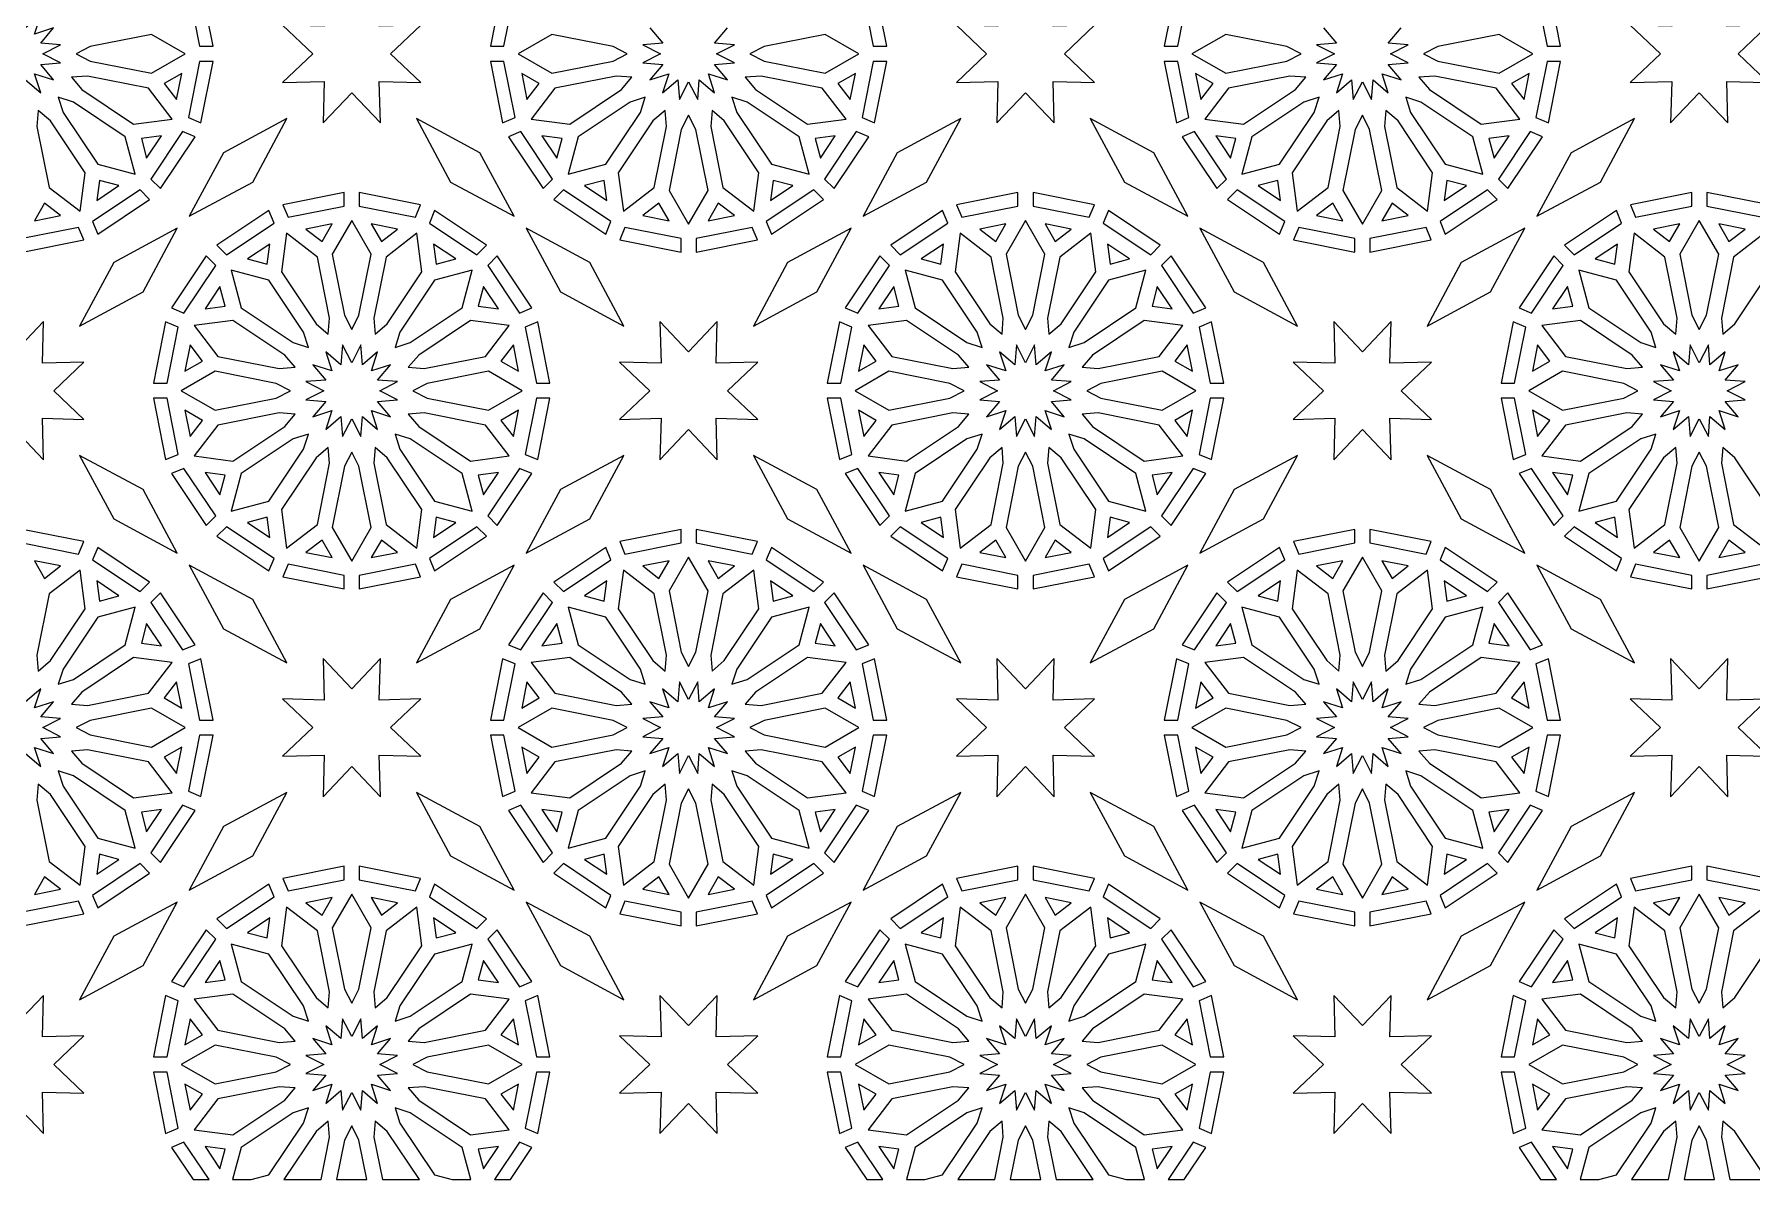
# Model space of a CAD drawing. Header units: millimetres. Extents: x 5 to 1085, y 1055 to 2435.
# Drawn here: x 549.1 to 906, y 1231 to 1469 of the extents above; entities that cross this region are included whole.
import ezdxf

# ---------------------------------------------------------------- set-up
doc = ezdxf.new("R2010")
doc.units = ezdxf.units.MM
doc.layers.add('CUT', color=1, linetype='CONTINUOUS')

msp = doc.modelspace()

# ---------------------------------------------------------------- linework, layer by layer
at = {"layer": 'CUT'}
for points in [[(586.266, 1466.5), (583.732, 1479.233), (581.133, 1478.155), (583.451, 1466.5)], [(621.026, 1450.558), (620.793, 1459.207), (629.442, 1458.974), (623.161, 1464.925), (629.442, 1470.876), (620.793, 1470.643), (621.026, 1479.292), (615.075, 1473.011), (609.124, 1479.292), (609.357, 1470.643), (600.708, 1470.876), (606.989, 1464.925), (600.708, 1458.974), (609.357, 1459.207), (609.124, 1450.558), (615.075, 1456.839)], [(646.699, 1466.5), (649.017, 1478.155), (646.418, 1479.233), (643.884, 1466.5)], [(726.266, 1466.5), (723.732, 1479.233), (721.133, 1478.155), (723.451, 1466.5)], [(761.026, 1450.558), (760.793, 1459.207), (769.442, 1458.974), (763.161, 1464.925), (769.442, 1470.876), (760.793, 1470.643), (761.026, 1479.292), (755.075, 1473.011), (749.124, 1479.292), (749.357, 1470.643), (740.708, 1470.876), (746.989, 1464.925), (740.708, 1458.974), (749.357, 1459.207), (749.124, 1450.558), (755.075, 1456.839)], [(786.699, 1466.5), (789.017, 1478.155), (786.418, 1479.233), (783.884, 1466.5)], [(866.266, 1466.5), (863.732, 1479.233), (861.133, 1478.155), (863.451, 1466.5)], [(909, 1459.393), (903.161, 1464.925), (909, 1470.457), (909, 1470.864), (900.793, 1470.643), (901.026, 1479.292), (895.075, 1473.011), (889.124, 1479.292), (889.357, 1470.643), (880.708, 1470.876), (886.989, 1464.925), (880.708, 1458.974), (889.357, 1459.207), (889.124, 1450.558), (895.075, 1456.839), (901.026, 1450.558), (900.793, 1459.207), (909, 1458.986)], [(557.806, 1464.925), (560.763, 1463.411), (573.475, 1460.882), (580.479, 1464.925), (573.475, 1468.968), (560.763, 1466.439)], [(672.344, 1464.925), (669.387, 1466.439), (656.675, 1468.968), (649.671, 1464.925), (656.675, 1460.882), (669.387, 1463.411)], [(697.806, 1464.925), (700.763, 1463.411), (713.475, 1460.882), (720.479, 1464.925), (713.475, 1468.968), (700.763, 1466.439)], [(812.344, 1464.925), (809.387, 1466.439), (796.675, 1468.968), (789.671, 1464.925), (796.675, 1460.882), (809.387, 1463.411)], [(837.806, 1464.925), (840.763, 1463.411), (853.475, 1460.882), (860.479, 1464.925), (853.475, 1468.968), (840.763, 1466.439)], [(583.732, 1450.617), (586.266, 1463.35), (583.451, 1463.35), (581.133, 1451.695)], [(649.017, 1451.695), (646.699, 1463.35), (643.884, 1463.35), (646.418, 1450.617)], [(723.732, 1450.617), (726.266, 1463.35), (723.451, 1463.35), (721.133, 1451.695)], [(789.017, 1451.695), (786.699, 1463.35), (783.884, 1463.35), (786.418, 1450.617)], [(863.732, 1450.617), (866.266, 1463.35), (863.451, 1463.35), (861.133, 1451.695)], [(558.988, 1457.523), (569.766, 1450.321), (577.783, 1451.376), (572.861, 1457.792), (560.148, 1460.321), (556.837, 1460.053)], [(579.744, 1460.863), (576.093, 1458.755), (578.66, 1455.41)], [(651.49, 1455.41), (654.057, 1458.755), (650.406, 1460.863)], [(673.313, 1460.053), (670.002, 1460.321), (657.289, 1457.792), (652.367, 1451.376), (660.384, 1450.321), (671.162, 1457.523)], [(698.988, 1457.523), (709.766, 1450.321), (717.783, 1451.376), (712.861, 1457.792), (700.148, 1460.321), (696.837, 1460.053)], [(719.744, 1460.863), (716.093, 1458.755), (718.66, 1455.41)], [(791.49, 1455.41), (794.057, 1458.755), (790.406, 1460.863)], [(813.313, 1460.053), (810.002, 1460.321), (797.289, 1457.792), (792.367, 1451.376), (800.384, 1450.321), (811.162, 1457.523)], [(838.988, 1457.523), (849.766, 1450.321), (857.783, 1451.376), (852.861, 1457.792), (840.148, 1460.321), (836.837, 1460.053)], [(859.744, 1460.863), (856.093, 1458.755), (858.66, 1455.41)], [(554.077, 1455.923), (555.097, 1452.761), (562.298, 1441.984), (570.109, 1439.891), (568.016, 1447.702), (557.239, 1454.903)], [(676.073, 1455.923), (672.911, 1454.903), (662.134, 1447.702), (660.041, 1439.891), (667.852, 1441.984), (675.053, 1452.761)], [(694.077, 1455.923), (695.097, 1452.761), (702.298, 1441.984), (710.109, 1439.891), (708.016, 1447.702), (697.239, 1454.903)], [(816.073, 1455.923), (812.911, 1454.903), (802.134, 1447.702), (800.041, 1439.891), (807.852, 1441.984), (815.053, 1452.761)], [(834.077, 1455.923), (835.097, 1452.761), (842.298, 1441.984), (850.109, 1439.891), (848.016, 1447.702), (837.239, 1454.903)], [(549.947, 1453.163), (549.679, 1449.852), (552.208, 1437.139), (558.624, 1432.217), (559.679, 1440.234), (552.477, 1451.012)], [(680.203, 1453.163), (677.673, 1451.012), (670.471, 1440.234), (671.526, 1432.217), (677.942, 1437.139), (680.471, 1449.852)], [(689.947, 1453.163), (689.679, 1449.852), (692.208, 1437.139), (698.624, 1432.217), (699.679, 1440.234), (692.477, 1451.012)], [(820.203, 1453.163), (817.673, 1451.012), (810.471, 1440.234), (811.526, 1432.217), (817.942, 1437.139), (820.471, 1449.852)], [(829.947, 1453.163), (829.679, 1449.852), (832.208, 1437.139), (838.624, 1432.217), (839.679, 1440.234), (832.477, 1451.012)], [(575.314, 1436.913), (582.527, 1447.707), (579.927, 1448.784), (573.325, 1438.903)], [(594.519, 1438.276), (601.624, 1451.474), (588.426, 1444.369), (581.321, 1431.171)], [(641.724, 1444.369), (628.526, 1451.474), (635.631, 1438.276), (648.829, 1431.171)], [(647.623, 1447.707), (654.836, 1436.913), (656.825, 1438.903), (650.223, 1448.784)], [(685.075, 1452.194), (683.561, 1449.237), (681.032, 1436.525), (685.075, 1429.521), (689.118, 1436.525), (686.589, 1449.237)], [(715.314, 1436.913), (722.527, 1447.707), (719.927, 1448.784), (713.325, 1438.903)], [(734.519, 1438.276), (741.624, 1451.474), (728.426, 1444.369), (721.321, 1431.171)], [(781.724, 1444.369), (768.526, 1451.474), (775.631, 1438.276), (788.829, 1431.171)], [(787.623, 1447.707), (794.836, 1436.913), (796.825, 1438.903), (790.223, 1448.784)], [(825.075, 1452.194), (823.561, 1449.237), (821.032, 1436.525), (825.075, 1429.521), (829.118, 1436.525), (826.589, 1449.237)], [(855.314, 1436.913), (862.527, 1447.707), (859.927, 1448.784), (853.325, 1438.903)], [(874.519, 1438.276), (881.624, 1451.474), (868.426, 1444.369), (861.321, 1431.171)], [(575.551, 1447.905), (571.371, 1447.355), (572.462, 1443.282)], [(657.688, 1443.282), (658.779, 1447.355), (654.599, 1447.905)], [(715.551, 1447.905), (711.371, 1447.355), (712.462, 1443.282)], [(797.688, 1443.282), (798.779, 1447.355), (794.599, 1447.905)], [(855.551, 1447.905), (851.371, 1447.355), (852.462, 1443.282)], [(566.718, 1437.538), (562.645, 1438.629), (562.095, 1434.449)], [(668.055, 1434.449), (667.505, 1438.629), (663.432, 1437.538)], [(706.718, 1437.538), (702.645, 1438.629), (702.095, 1434.449)], [(808.055, 1434.449), (807.505, 1438.629), (803.432, 1437.538)], [(846.718, 1437.538), (842.645, 1438.629), (842.095, 1434.449)], [(562.293, 1427.473), (573.087, 1434.686), (571.097, 1436.675), (561.216, 1430.073)], [(601.845, 1430.983), (613.5, 1433.301), (613.5, 1436.116), (600.767, 1433.582)], [(616.65, 1433.301), (628.305, 1430.983), (629.383, 1433.582), (616.65, 1436.116)], [(657.063, 1434.686), (667.857, 1427.473), (668.934, 1430.073), (659.053, 1436.675)], [(702.293, 1427.473), (713.087, 1434.686), (711.097, 1436.675), (701.216, 1430.073)], [(741.845, 1430.983), (753.5, 1433.301), (753.5, 1436.116), (740.767, 1433.582)], [(756.65, 1433.301), (768.305, 1430.983), (769.383, 1433.582), (756.65, 1436.116)], [(797.063, 1434.686), (807.857, 1427.473), (808.934, 1430.073), (799.053, 1436.675)], [(842.293, 1427.473), (853.087, 1434.686), (851.097, 1436.675), (841.216, 1430.073)], [(881.845, 1430.983), (893.5, 1433.301), (893.5, 1436.116), (880.767, 1433.582)], [(909, 1433.658), (896.65, 1436.116), (896.65, 1433.301), (908.305, 1430.983), (909, 1432.659)], [(554.59, 1431.34), (551.245, 1433.907), (549.137, 1430.256)], [(589.053, 1423.175), (598.934, 1429.777), (597.857, 1432.377), (587.063, 1425.164)], [(643.087, 1425.164), (632.293, 1432.377), (631.216, 1429.777), (641.097, 1423.175)], [(681.013, 1430.256), (678.905, 1433.907), (675.56, 1431.34)], [(694.59, 1431.34), (691.245, 1433.907), (689.137, 1430.256)], [(729.053, 1423.175), (738.934, 1429.777), (737.857, 1432.377), (727.063, 1425.164)], [(783.087, 1425.164), (772.293, 1432.377), (771.216, 1429.777), (781.097, 1423.175)], [(821.013, 1430.256), (818.905, 1433.907), (815.56, 1431.34)], [(834.59, 1431.34), (831.245, 1433.907), (829.137, 1430.256)], [(869.053, 1423.175), (878.934, 1429.777), (877.857, 1432.377), (867.063, 1425.164)], [(546.65, 1423.734), (559.383, 1426.268), (558.305, 1428.867), (546.65, 1426.549)], [(565.631, 1421.574), (558.526, 1408.376), (571.724, 1415.481), (578.829, 1428.679)], [(610.203, 1406.687), (610.471, 1409.998), (607.942, 1422.711), (601.526, 1427.633), (600.471, 1419.616), (607.673, 1408.838)], [(608.905, 1425.943), (611.013, 1429.594), (605.56, 1428.51)], [(615.075, 1407.656), (616.589, 1410.613), (619.118, 1423.325), (615.075, 1430.329), (611.032, 1423.325), (613.561, 1410.613)], [(621.245, 1425.943), (624.59, 1428.51), (619.137, 1429.594)], [(619.947, 1406.687), (622.477, 1408.838), (629.679, 1419.616), (628.624, 1427.633), (622.208, 1422.711), (619.679, 1409.998)], [(658.426, 1415.481), (671.624, 1408.376), (664.519, 1421.574), (651.321, 1428.679)], [(670.767, 1426.268), (683.5, 1423.734), (683.5, 1426.549), (671.845, 1428.867)], [(686.65, 1423.734), (699.383, 1426.268), (698.305, 1428.867), (686.65, 1426.549)], [(705.631, 1421.574), (698.526, 1408.376), (711.724, 1415.481), (718.829, 1428.679)], [(750.203, 1406.687), (750.471, 1409.998), (747.942, 1422.711), (741.526, 1427.633), (740.471, 1419.616), (747.673, 1408.838)], [(748.905, 1425.943), (751.013, 1429.594), (745.56, 1428.51)], [(755.075, 1407.656), (756.589, 1410.613), (759.118, 1423.325), (755.075, 1430.329), (751.032, 1423.325), (753.561, 1410.613)], [(761.245, 1425.943), (764.59, 1428.51), (759.137, 1429.594)], [(759.947, 1406.687), (762.477, 1408.838), (769.679, 1419.616), (768.624, 1427.633), (762.208, 1422.711), (759.679, 1409.998)], [(798.426, 1415.481), (811.624, 1408.376), (804.519, 1421.574), (791.321, 1428.679)], [(810.767, 1426.268), (823.5, 1423.734), (823.5, 1426.549), (811.845, 1428.867)], [(826.65, 1423.734), (839.383, 1426.268), (838.305, 1428.867), (826.65, 1426.549)], [(845.631, 1421.574), (838.526, 1408.376), (851.724, 1415.481), (858.829, 1428.679)], [(890.203, 1406.687), (890.471, 1409.998), (887.942, 1422.711), (881.526, 1427.633), (880.471, 1419.616), (887.673, 1408.838)], [(888.905, 1425.943), (891.013, 1429.594), (885.56, 1428.51)], [(895.075, 1407.656), (896.589, 1410.613), (899.118, 1423.325), (895.075, 1430.329), (891.032, 1423.325), (893.561, 1410.613)], [(901.245, 1425.943), (904.59, 1428.51), (899.137, 1429.594)], [(909, 1424.773), (908.624, 1427.633), (902.208, 1422.711), (899.679, 1409.998), (899.947, 1406.687), (902.477, 1408.838), (909, 1418.6)], [(593.432, 1422.312), (597.505, 1421.221), (598.055, 1425.401)], [(632.645, 1421.221), (636.718, 1422.312), (632.095, 1425.401)], [(733.432, 1422.312), (737.505, 1421.221), (738.055, 1425.401)], [(772.645, 1421.221), (776.718, 1422.312), (772.095, 1425.401)], [(873.432, 1422.312), (877.505, 1421.221), (878.055, 1425.401)], [(580.223, 1411.066), (586.825, 1420.947), (584.836, 1422.937), (577.623, 1412.143)], [(652.527, 1412.143), (645.314, 1422.937), (643.325, 1420.947), (649.927, 1411.066)], [(720.223, 1411.066), (726.825, 1420.947), (724.836, 1422.937), (717.623, 1412.143)], [(792.527, 1412.143), (785.314, 1422.937), (783.325, 1420.947), (789.927, 1411.066)], [(860.223, 1411.066), (866.825, 1420.947), (864.836, 1422.937), (857.623, 1412.143)], [(606.073, 1403.927), (605.053, 1407.089), (597.852, 1417.866), (590.041, 1419.959), (592.134, 1412.148), (602.911, 1404.947)], [(624.077, 1403.927), (627.239, 1404.947), (638.016, 1412.148), (640.109, 1419.959), (632.298, 1417.866), (625.097, 1407.089)], [(746.073, 1403.927), (745.053, 1407.089), (737.852, 1417.866), (730.041, 1419.959), (732.134, 1412.148), (742.911, 1404.947)], [(764.077, 1403.927), (767.239, 1404.947), (778.016, 1412.148), (780.109, 1419.959), (772.298, 1417.866), (765.097, 1407.089)], [(886.073, 1403.927), (885.053, 1407.089), (877.852, 1417.866), (870.041, 1419.959), (872.134, 1412.148), (882.911, 1404.947)], [(584.599, 1411.945), (588.779, 1412.495), (587.688, 1416.568)], [(641.371, 1412.495), (645.551, 1411.945), (642.462, 1416.568)], [(724.599, 1411.945), (728.779, 1412.495), (727.688, 1416.568)], [(781.371, 1412.495), (785.551, 1411.945), (782.462, 1416.568)], [(864.599, 1411.945), (868.779, 1412.495), (867.688, 1416.568)], [(603.313, 1399.797), (601.162, 1402.327), (590.384, 1409.529), (582.367, 1408.474), (587.289, 1402.058), (600.002, 1399.529)], [(626.837, 1399.797), (630.148, 1399.529), (642.861, 1402.058), (647.783, 1408.474), (639.766, 1409.529), (628.988, 1402.327)], [(743.313, 1399.797), (741.162, 1402.327), (730.384, 1409.529), (722.367, 1408.474), (727.289, 1402.058), (740.002, 1399.529)], [(766.837, 1399.797), (770.148, 1399.529), (782.861, 1402.058), (787.783, 1408.474), (779.766, 1409.529), (768.988, 1402.327)], [(883.313, 1399.797), (881.162, 1402.327), (870.384, 1409.529), (862.367, 1408.474), (867.289, 1402.058), (880.002, 1399.529)], [(545.075, 1386.839), (551.026, 1380.558), (550.793, 1389.207), (559.442, 1388.974), (553.161, 1394.925), (559.442, 1400.876), (550.793, 1400.643), (551.026, 1409.292), (545.075, 1403.011), (539.124, 1409.292), (539.357, 1400.643), (530.708, 1400.876), (536.989, 1394.925), (530.708, 1388.974), (539.357, 1389.207), (539.124, 1380.558)], [(576.699, 1396.5), (579.017, 1408.155), (576.418, 1409.233), (573.884, 1396.5)], [(656.266, 1396.5), (653.732, 1409.233), (651.133, 1408.155), (653.451, 1396.5)], [(691.026, 1380.558), (690.793, 1389.207), (699.442, 1388.974), (693.161, 1394.925), (699.442, 1400.876), (690.793, 1400.643), (691.026, 1409.292), (685.075, 1403.011), (679.124, 1409.292), (679.357, 1400.643), (670.708, 1400.876), (676.989, 1394.925), (670.708, 1388.974), (679.357, 1389.207), (679.124, 1380.558), (685.075, 1386.839)], [(716.699, 1396.5), (719.017, 1408.155), (716.418, 1409.233), (713.884, 1396.5)], [(796.266, 1396.5), (793.732, 1409.233), (791.133, 1408.155), (793.451, 1396.5)], [(831.026, 1380.558), (830.793, 1389.207), (839.442, 1388.974), (833.161, 1394.925), (839.442, 1400.876), (830.793, 1400.643), (831.026, 1409.292), (825.075, 1403.011), (819.124, 1409.292), (819.357, 1400.643), (810.708, 1400.876), (816.989, 1394.925), (810.708, 1388.974), (819.357, 1389.207), (819.124, 1380.558), (825.075, 1386.839)], [(856.699, 1396.5), (859.017, 1408.155), (856.418, 1409.233), (853.884, 1396.5)], [(580.406, 1398.987), (584.057, 1401.095), (581.49, 1404.44)], [(616.968, 1385.407), (617.303, 1389.545), (620.467, 1386.856), (619.193, 1390.807), (623.144, 1389.533), (620.455, 1392.697), (624.593, 1393.032), (620.899, 1394.925), (624.593, 1396.818), (620.455, 1397.153), (623.144, 1400.317), (619.193, 1399.043), (620.467, 1402.994), (617.303, 1400.305), (616.968, 1404.443), (615.075, 1400.749), (613.182, 1404.443), (612.847, 1400.305), (609.683, 1402.994), (610.957, 1399.043), (607.006, 1400.317), (609.695, 1397.153), (605.557, 1396.818), (609.251, 1394.925), (605.557, 1393.032), (609.695, 1392.697), (607.006, 1389.533), (610.957, 1390.807), (609.683, 1386.856), (612.847, 1389.545), (613.182, 1385.407), (615.075, 1389.101)], [(646.093, 1401.095), (649.744, 1398.987), (648.66, 1404.44)], [(720.406, 1398.987), (724.057, 1401.095), (721.49, 1404.44)], [(756.968, 1385.407), (757.303, 1389.545), (760.467, 1386.856), (759.193, 1390.807), (763.144, 1389.533), (760.455, 1392.697), (764.593, 1393.032), (760.899, 1394.925), (764.593, 1396.818), (760.455, 1397.153), (763.144, 1400.317), (759.193, 1399.043), (760.467, 1402.994), (757.303, 1400.305), (756.968, 1404.443), (755.075, 1400.749), (753.182, 1404.443), (752.847, 1400.305), (749.683, 1402.994), (750.957, 1399.043), (747.006, 1400.317), (749.695, 1397.153), (745.557, 1396.818), (749.251, 1394.925), (745.557, 1393.032), (749.695, 1392.697), (747.006, 1389.533), (750.957, 1390.807), (749.683, 1386.856), (752.847, 1389.545), (753.182, 1385.407), (755.075, 1389.101)], [(786.093, 1401.095), (789.744, 1398.987), (788.66, 1404.44)], [(860.406, 1398.987), (864.057, 1401.095), (861.49, 1404.44)], [(896.968, 1385.407), (897.303, 1389.545), (900.467, 1386.856), (899.193, 1390.807), (903.144, 1389.533), (900.455, 1392.697), (904.593, 1393.032), (900.899, 1394.925), (904.593, 1396.818), (900.455, 1397.153), (903.144, 1400.317), (899.193, 1399.043), (900.467, 1402.994), (897.303, 1400.305), (896.968, 1404.443), (895.075, 1400.749), (893.182, 1404.443), (892.847, 1400.305), (889.683, 1402.994), (890.957, 1399.043), (887.006, 1400.317), (889.695, 1397.153), (885.557, 1396.818), (889.251, 1394.925), (885.557, 1393.032), (889.695, 1392.697), (887.006, 1389.533), (890.957, 1390.807), (889.683, 1386.856), (892.847, 1389.545), (893.182, 1385.407), (895.075, 1389.101)], [(602.344, 1394.925), (599.387, 1396.439), (586.675, 1398.968), (579.671, 1394.925), (586.675, 1390.882), (599.387, 1393.411)], [(627.806, 1394.925), (630.763, 1393.411), (643.475, 1390.882), (650.479, 1394.925), (643.475, 1398.968), (630.763, 1396.439)], [(742.344, 1394.925), (739.387, 1396.439), (726.675, 1398.968), (719.671, 1394.925), (726.675, 1390.882), (739.387, 1393.411)], [(767.806, 1394.925), (770.763, 1393.411), (783.475, 1390.882), (790.479, 1394.925), (783.475, 1398.968), (770.763, 1396.439)], [(882.344, 1394.925), (879.387, 1396.439), (866.675, 1398.968), (859.671, 1394.925), (866.675, 1390.882), (879.387, 1393.411)], [(579.017, 1381.695), (576.699, 1393.35), (573.884, 1393.35), (576.418, 1380.617)], [(653.732, 1380.617), (656.266, 1393.35), (653.451, 1393.35), (651.133, 1381.695)], [(719.017, 1381.695), (716.699, 1393.35), (713.884, 1393.35), (716.418, 1380.617)], [(793.732, 1380.617), (796.266, 1393.35), (793.451, 1393.35), (791.133, 1381.695)], [(859.017, 1381.695), (856.699, 1393.35), (853.884, 1393.35), (856.418, 1380.617)], [(581.49, 1385.41), (584.057, 1388.755), (580.406, 1390.863)], [(603.313, 1390.053), (600.002, 1390.321), (587.289, 1387.792), (582.367, 1381.376), (590.384, 1380.321), (601.162, 1387.523)], [(628.988, 1387.523), (639.766, 1380.321), (647.783, 1381.376), (642.861, 1387.792), (630.148, 1390.321), (626.837, 1390.053)], [(649.744, 1390.863), (646.093, 1388.755), (648.66, 1385.41)], [(721.49, 1385.41), (724.057, 1388.755), (720.406, 1390.863)], [(743.313, 1390.053), (740.002, 1390.321), (727.289, 1387.792), (722.367, 1381.376), (730.384, 1380.321), (741.162, 1387.523)], [(768.988, 1387.523), (779.766, 1380.321), (787.783, 1381.376), (782.861, 1387.792), (770.148, 1390.321), (766.837, 1390.053)], [(789.744, 1390.863), (786.093, 1388.755), (788.66, 1385.41)], [(861.49, 1385.41), (864.057, 1388.755), (860.406, 1390.863)], [(883.313, 1390.053), (880.002, 1390.321), (867.289, 1387.792), (862.367, 1381.376), (870.384, 1380.321), (881.162, 1387.523)], [(606.073, 1385.923), (602.911, 1384.903), (592.134, 1377.702), (590.041, 1369.891), (597.852, 1371.984), (605.053, 1382.761)], [(624.077, 1385.923), (625.097, 1382.761), (632.298, 1371.984), (640.109, 1369.891), (638.016, 1377.702), (627.239, 1384.903)], [(746.073, 1385.923), (742.911, 1384.903), (732.134, 1377.702), (730.041, 1369.891), (737.852, 1371.984), (745.053, 1382.761)], [(764.077, 1385.923), (765.097, 1382.761), (772.298, 1371.984), (780.109, 1369.891), (778.016, 1377.702), (767.239, 1384.903)], [(886.073, 1385.923), (882.911, 1384.903), (872.134, 1377.702), (870.041, 1369.891), (877.852, 1371.984), (885.053, 1382.761)], [(571.724, 1374.369), (558.526, 1381.474), (565.631, 1368.276), (578.829, 1361.171)], [(610.203, 1383.163), (607.673, 1381.012), (600.471, 1370.234), (601.526, 1362.217), (607.942, 1367.139), (610.471, 1379.852)], [(615.075, 1382.194), (613.561, 1379.237), (611.032, 1366.525), (615.075, 1359.521), (619.118, 1366.525), (616.589, 1379.237)], [(619.947, 1383.163), (619.679, 1379.852), (622.208, 1367.139), (628.624, 1362.217), (629.679, 1370.234), (622.477, 1381.012)], [(664.519, 1368.276), (671.624, 1381.474), (658.426, 1374.369), (651.321, 1361.171)], [(711.724, 1374.369), (698.526, 1381.474), (705.631, 1368.276), (718.829, 1361.171)], [(750.203, 1383.163), (747.673, 1381.012), (740.471, 1370.234), (741.526, 1362.217), (747.942, 1367.139), (750.471, 1379.852)], [(755.075, 1382.194), (753.561, 1379.237), (751.032, 1366.525), (755.075, 1359.521), (759.118, 1366.525), (756.589, 1379.237)], [(759.947, 1383.163), (759.679, 1379.852), (762.208, 1367.139), (768.624, 1362.217), (769.679, 1370.234), (762.477, 1381.012)], [(804.519, 1368.276), (811.624, 1381.474), (798.426, 1374.369), (791.321, 1361.171)], [(851.724, 1374.369), (838.526, 1381.474), (845.631, 1368.276), (858.829, 1361.171)], [(890.203, 1383.163), (887.673, 1381.012), (880.471, 1370.234), (881.526, 1362.217), (887.942, 1367.139), (890.471, 1379.852)], [(895.075, 1382.194), (893.561, 1379.237), (891.032, 1366.525), (895.075, 1359.521), (899.118, 1366.525), (896.589, 1379.237)], [(909, 1371.25), (902.477, 1381.012), (899.947, 1383.163), (899.679, 1379.852), (902.208, 1367.139), (908.624, 1362.217), (909, 1365.077)], [(577.623, 1377.707), (584.836, 1366.913), (586.825, 1368.903), (580.223, 1378.784)], [(587.688, 1373.282), (588.779, 1377.355), (584.599, 1377.905)], [(645.551, 1377.905), (641.371, 1377.355), (642.462, 1373.282)], [(645.314, 1366.913), (652.527, 1377.707), (649.927, 1378.784), (643.325, 1368.903)], [(717.623, 1377.707), (724.836, 1366.913), (726.825, 1368.903), (720.223, 1378.784)], [(727.688, 1373.282), (728.779, 1377.355), (724.599, 1377.905)], [(785.551, 1377.905), (781.371, 1377.355), (782.462, 1373.282)], [(785.314, 1366.913), (792.527, 1377.707), (789.927, 1378.784), (783.325, 1368.903)], [(857.623, 1377.707), (864.836, 1366.913), (866.825, 1368.903), (860.223, 1378.784)], [(867.688, 1373.282), (868.779, 1377.355), (864.599, 1377.905)], [(587.063, 1364.686), (597.857, 1357.473), (598.934, 1360.073), (589.053, 1366.675)], [(598.055, 1364.449), (597.505, 1368.629), (593.432, 1367.538)], [(632.293, 1357.473), (643.087, 1364.686), (641.097, 1366.675), (631.216, 1360.073)], [(636.718, 1367.538), (632.645, 1368.629), (632.095, 1364.449)], [(727.063, 1364.686), (737.857, 1357.473), (738.934, 1360.073), (729.053, 1366.675)], [(738.055, 1364.449), (737.505, 1368.629), (733.432, 1367.538)], [(772.293, 1357.473), (783.087, 1364.686), (781.097, 1366.675), (771.216, 1360.073)], [(776.718, 1367.538), (772.645, 1368.629), (772.095, 1364.449)], [(867.063, 1364.686), (877.857, 1357.473), (878.934, 1360.073), (869.053, 1366.675)], [(878.055, 1364.449), (877.505, 1368.629), (873.432, 1367.538)], [(546.65, 1363.301), (558.305, 1360.983), (559.383, 1363.582), (546.65, 1366.116)], [(611.013, 1360.256), (608.905, 1363.907), (605.56, 1361.34)], [(624.59, 1361.34), (621.245, 1363.907), (619.137, 1360.256)], [(671.845, 1360.983), (683.5, 1363.301), (683.5, 1366.116), (670.767, 1363.582)], [(686.65, 1363.301), (698.305, 1360.983), (699.383, 1363.582), (686.65, 1366.116)], [(751.013, 1360.256), (748.905, 1363.907), (745.56, 1361.34)], [(764.59, 1361.34), (761.245, 1363.907), (759.137, 1360.256)], [(811.845, 1360.983), (823.5, 1363.301), (823.5, 1366.116), (810.767, 1363.582)], [(826.65, 1363.301), (838.305, 1360.983), (839.383, 1363.582), (826.65, 1366.116)], [(891.013, 1360.256), (888.905, 1363.907), (885.56, 1361.34)], [(904.59, 1361.34), (901.245, 1363.907), (899.137, 1360.256)], [(551.245, 1355.943), (554.59, 1358.51), (549.137, 1359.594)], [(573.087, 1355.164), (562.293, 1362.377), (561.216, 1359.777), (571.097, 1353.175)], [(659.053, 1353.175), (668.934, 1359.777), (667.857, 1362.377), (657.063, 1355.164)], [(678.905, 1355.943), (681.013, 1359.594), (675.56, 1358.51)], [(685.075, 1337.656), (686.589, 1340.613), (689.118, 1353.325), (685.075, 1360.329), (681.032, 1353.325), (683.561, 1340.613)], [(691.245, 1355.943), (694.59, 1358.51), (689.137, 1359.594)], [(713.087, 1355.164), (702.293, 1362.377), (701.216, 1359.777), (711.097, 1353.175)], [(799.053, 1353.175), (808.934, 1359.777), (807.857, 1362.377), (797.063, 1355.164)], [(818.905, 1355.943), (821.013, 1359.594), (815.56, 1358.51)], [(825.075, 1337.656), (826.589, 1340.613), (829.118, 1353.325), (825.075, 1360.329), (821.032, 1353.325), (823.561, 1340.613)], [(831.245, 1355.943), (834.59, 1358.51), (829.137, 1359.594)], [(853.087, 1355.164), (842.293, 1362.377), (841.216, 1359.777), (851.097, 1353.175)], [(549.947, 1336.687), (552.477, 1338.838), (559.679, 1349.616), (558.624, 1357.633), (552.208, 1352.711), (549.679, 1339.998)], [(588.426, 1345.481), (601.624, 1338.376), (594.519, 1351.574), (581.321, 1358.679)], [(600.767, 1356.268), (613.5, 1353.734), (613.5, 1356.549), (601.845, 1358.867)], [(616.65, 1353.734), (629.383, 1356.268), (628.305, 1358.867), (616.65, 1356.549)], [(635.631, 1351.574), (628.526, 1338.376), (641.724, 1345.481), (648.829, 1358.679)], [(680.203, 1336.687), (680.471, 1339.998), (677.942, 1352.711), (671.526, 1357.633), (670.471, 1349.616), (677.673, 1338.838)], [(689.947, 1336.687), (692.477, 1338.838), (699.679, 1349.616), (698.624, 1357.633), (692.208, 1352.711), (689.679, 1339.998)], [(728.426, 1345.481), (741.624, 1338.376), (734.519, 1351.574), (721.321, 1358.679)], [(740.767, 1356.268), (753.5, 1353.734), (753.5, 1356.549), (741.845, 1358.867)], [(756.65, 1353.734), (769.383, 1356.268), (768.305, 1358.867), (756.65, 1356.549)], [(775.631, 1351.574), (768.526, 1338.376), (781.724, 1345.481), (788.829, 1358.679)], [(820.203, 1336.687), (820.471, 1339.998), (817.942, 1352.711), (811.526, 1357.633), (810.471, 1349.616), (817.673, 1338.838)], [(829.947, 1336.687), (832.477, 1338.838), (839.679, 1349.616), (838.624, 1357.633), (832.208, 1352.711), (829.679, 1339.998)], [(868.426, 1345.481), (881.624, 1338.376), (874.519, 1351.574), (861.321, 1358.679)], [(880.767, 1356.268), (893.5, 1353.734), (893.5, 1356.549), (881.845, 1358.867)], [(909, 1357.191), (908.305, 1358.867), (896.65, 1356.549), (896.65, 1353.734), (909, 1356.192)], [(562.645, 1351.221), (566.718, 1352.312), (562.095, 1355.401)], [(582.527, 1342.143), (575.314, 1352.937), (573.325, 1350.947), (579.927, 1341.066)], [(650.223, 1341.066), (656.825, 1350.947), (654.836, 1352.937), (647.623, 1342.143)], [(663.432, 1352.312), (667.505, 1351.221), (668.055, 1355.401)], [(702.645, 1351.221), (706.718, 1352.312), (702.095, 1355.401)], [(722.527, 1342.143), (715.314, 1352.937), (713.325, 1350.947), (719.927, 1341.066)], [(790.223, 1341.066), (796.825, 1350.947), (794.836, 1352.937), (787.623, 1342.143)], [(803.432, 1352.312), (807.505, 1351.221), (808.055, 1355.401)], [(842.645, 1351.221), (846.718, 1352.312), (842.095, 1355.401)], [(862.527, 1342.143), (855.314, 1352.937), (853.325, 1350.947), (859.927, 1341.066)], [(554.077, 1333.927), (557.239, 1334.947), (568.016, 1342.148), (570.109, 1349.959), (562.298, 1347.866), (555.097, 1337.089)], [(676.073, 1333.927), (675.053, 1337.089), (667.852, 1347.866), (660.041, 1349.959), (662.134, 1342.148), (672.911, 1334.947)], [(694.077, 1333.927), (697.239, 1334.947), (708.016, 1342.148), (710.109, 1349.959), (702.298, 1347.866), (695.097, 1337.089)], [(816.073, 1333.927), (815.053, 1337.089), (807.852, 1347.866), (800.041, 1349.959), (802.134, 1342.148), (812.911, 1334.947)], [(834.077, 1333.927), (837.239, 1334.947), (848.016, 1342.148), (850.109, 1349.959), (842.298, 1347.866), (835.097, 1337.089)], [(571.371, 1342.495), (575.551, 1341.945), (572.462, 1346.568)], [(654.599, 1341.945), (658.779, 1342.495), (657.688, 1346.568)], [(711.371, 1342.495), (715.551, 1341.945), (712.462, 1346.568)], [(794.599, 1341.945), (798.779, 1342.495), (797.688, 1346.568)], [(851.371, 1342.495), (855.551, 1341.945), (852.462, 1346.568)], [(556.837, 1329.797), (560.148, 1329.529), (572.861, 1332.058), (577.783, 1338.474), (569.766, 1339.529), (558.988, 1332.327)], [(586.266, 1326.5), (583.732, 1339.233), (581.133, 1338.155), (583.451, 1326.5)], [(621.026, 1310.558), (620.793, 1319.207), (629.442, 1318.974), (623.161, 1324.925), (629.442, 1330.876), (620.793, 1330.643), (621.026, 1339.292), (615.075, 1333.011), (609.124, 1339.292), (609.357, 1330.643), (600.708, 1330.876), (606.989, 1324.925), (600.708, 1318.974), (609.357, 1319.207), (609.124, 1310.558), (615.075, 1316.839)], [(646.699, 1326.5), (649.017, 1338.155), (646.418, 1339.233), (643.884, 1326.5)], [(673.313, 1329.797), (671.162, 1332.327), (660.384, 1339.529), (652.367, 1338.474), (657.289, 1332.058), (670.002, 1329.529)], [(696.837, 1329.797), (700.148, 1329.529), (712.861, 1332.058), (717.783, 1338.474), (709.766, 1339.529), (698.988, 1332.327)], [(726.266, 1326.5), (723.732, 1339.233), (721.133, 1338.155), (723.451, 1326.5)], [(761.026, 1310.558), (760.793, 1319.207), (769.442, 1318.974), (763.161, 1324.925), (769.442, 1330.876), (760.793, 1330.643), (761.026, 1339.292), (755.075, 1333.011), (749.124, 1339.292), (749.357, 1330.643), (740.708, 1330.876), (746.989, 1324.925), (740.708, 1318.974), (749.357, 1319.207), (749.124, 1310.558), (755.075, 1316.839)], [(786.699, 1326.5), (789.017, 1338.155), (786.418, 1339.233), (783.884, 1326.5)], [(813.313, 1329.797), (811.162, 1332.327), (800.384, 1339.529), (792.367, 1338.474), (797.289, 1332.058), (810.002, 1329.529)], [(836.837, 1329.797), (840.148, 1329.529), (852.861, 1332.058), (857.783, 1338.474), (849.766, 1339.529), (838.988, 1332.327)], [(866.266, 1326.5), (863.732, 1339.233), (861.133, 1338.155), (863.451, 1326.5)], [(909, 1319.393), (903.161, 1324.925), (909, 1330.457), (909, 1330.864), (900.793, 1330.643), (901.026, 1339.292), (895.075, 1333.011), (889.124, 1339.292), (889.357, 1330.643), (880.708, 1330.876), (886.989, 1324.925), (880.708, 1318.974), (889.357, 1319.207), (889.124, 1310.558), (895.075, 1316.839), (901.026, 1310.558), (900.793, 1319.207), (909, 1318.986)], [(576.093, 1331.095), (579.744, 1328.987), (578.66, 1334.44)], [(650.406, 1328.987), (654.057, 1331.095), (651.49, 1334.44)], [(686.968, 1315.407), (687.303, 1319.545), (690.467, 1316.856), (689.193, 1320.807), (693.144, 1319.533), (690.455, 1322.697), (694.593, 1323.032), (690.899, 1324.925), (694.593, 1326.818), (690.455, 1327.153), (693.144, 1330.317), (689.193, 1329.043), (690.467, 1332.994), (687.303, 1330.305), (686.968, 1334.443), (685.075, 1330.749), (683.182, 1334.443), (682.847, 1330.305), (679.683, 1332.994), (680.957, 1329.043), (677.006, 1330.317), (679.695, 1327.153), (675.557, 1326.818), (679.251, 1324.925), (675.557, 1323.032), (679.695, 1322.697), (677.006, 1319.533), (680.957, 1320.807), (679.683, 1316.856), (682.847, 1319.545), (683.182, 1315.407), (685.075, 1319.101)], [(716.093, 1331.095), (719.744, 1328.987), (718.66, 1334.44)], [(790.406, 1328.987), (794.057, 1331.095), (791.49, 1334.44)], [(826.968, 1315.407), (827.303, 1319.545), (830.467, 1316.856), (829.193, 1320.807), (833.144, 1319.533), (830.455, 1322.697), (834.593, 1323.032), (830.899, 1324.925), (834.593, 1326.818), (830.455, 1327.153), (833.144, 1330.317), (829.193, 1329.043), (830.467, 1332.994), (827.303, 1330.305), (826.968, 1334.443), (825.075, 1330.749), (823.182, 1334.443), (822.847, 1330.305), (819.683, 1332.994), (820.957, 1329.043), (817.006, 1330.317), (819.695, 1327.153), (815.557, 1326.818), (819.251, 1324.925), (815.557, 1323.032), (819.695, 1322.697), (817.006, 1319.533), (820.957, 1320.807), (819.683, 1316.856), (822.847, 1319.545), (823.182, 1315.407), (825.075, 1319.101)], [(856.093, 1331.095), (859.744, 1328.987), (858.66, 1334.44)], [(557.806, 1324.925), (560.763, 1323.411), (573.475, 1320.882), (580.479, 1324.925), (573.475, 1328.968), (560.763, 1326.439)], [(672.344, 1324.925), (669.387, 1326.439), (656.675, 1328.968), (649.671, 1324.925), (656.675, 1320.882), (669.387, 1323.411)], [(697.806, 1324.925), (700.763, 1323.411), (713.475, 1320.882), (720.479, 1324.925), (713.475, 1328.968), (700.763, 1326.439)], [(812.344, 1324.925), (809.387, 1326.439), (796.675, 1328.968), (789.671, 1324.925), (796.675, 1320.882), (809.387, 1323.411)], [(837.806, 1324.925), (840.763, 1323.411), (853.475, 1320.882), (860.479, 1324.925), (853.475, 1328.968), (840.763, 1326.439)], [(558.988, 1317.523), (569.766, 1310.321), (577.783, 1311.376), (572.861, 1317.792), (560.148, 1320.321), (556.837, 1320.053)], [(579.744, 1320.863), (576.093, 1318.755), (578.66, 1315.41)], [(583.732, 1310.617), (586.266, 1323.35), (583.451, 1323.35), (581.133, 1311.695)], [(649.017, 1311.695), (646.699, 1323.35), (643.884, 1323.35), (646.418, 1310.617)], [(651.49, 1315.41), (654.057, 1318.755), (650.406, 1320.863)], [(673.313, 1320.053), (670.002, 1320.321), (657.289, 1317.792), (652.367, 1311.376), (660.384, 1310.321), (671.162, 1317.523)], [(698.988, 1317.523), (709.766, 1310.321), (717.783, 1311.376), (712.861, 1317.792), (700.148, 1320.321), (696.837, 1320.053)], [(719.744, 1320.863), (716.093, 1318.755), (718.66, 1315.41)], [(723.732, 1310.617), (726.266, 1323.35), (723.451, 1323.35), (721.133, 1311.695)], [(789.017, 1311.695), (786.699, 1323.35), (783.884, 1323.35), (786.418, 1310.617)], [(791.49, 1315.41), (794.057, 1318.755), (790.406, 1320.863)], [(813.313, 1320.053), (810.002, 1320.321), (797.289, 1317.792), (792.367, 1311.376), (800.384, 1310.321), (811.162, 1317.523)], [(838.988, 1317.523), (849.766, 1310.321), (857.783, 1311.376), (852.861, 1317.792), (840.148, 1320.321), (836.837, 1320.053)], [(859.744, 1320.863), (856.093, 1318.755), (858.66, 1315.41)], [(863.732, 1310.617), (866.266, 1323.35), (863.451, 1323.35), (861.133, 1311.695)], [(549.947, 1313.163), (549.679, 1309.852), (552.208, 1297.139), (558.624, 1292.217), (559.679, 1300.234), (552.477, 1311.012)], [(554.077, 1315.923), (555.097, 1312.761), (562.298, 1301.984), (570.109, 1299.891), (568.016, 1307.702), (557.239, 1314.903)], [(676.073, 1315.923), (672.911, 1314.903), (662.134, 1307.702), (660.041, 1299.891), (667.852, 1301.984), (675.053, 1312.761)], [(680.203, 1313.163), (677.673, 1311.012), (670.471, 1300.234), (671.526, 1292.217), (677.942, 1297.139), (680.471, 1309.852)], [(689.947, 1313.163), (689.679, 1309.852), (692.208, 1297.139), (698.624, 1292.217), (699.679, 1300.234), (692.477, 1311.012)], [(694.077, 1315.923), (695.097, 1312.761), (702.298, 1301.984), (710.109, 1299.891), (708.016, 1307.702), (697.239, 1314.903)], [(816.073, 1315.923), (812.911, 1314.903), (802.134, 1307.702), (800.041, 1299.891), (807.852, 1301.984), (815.053, 1312.761)], [(820.203, 1313.163), (817.673, 1311.012), (810.471, 1300.234), (811.526, 1292.217), (817.942, 1297.139), (820.471, 1309.852)], [(829.947, 1313.163), (829.679, 1309.852), (832.208, 1297.139), (838.624, 1292.217), (839.679, 1300.234), (832.477, 1311.012)], [(834.077, 1315.923), (835.097, 1312.761), (842.298, 1301.984), (850.109, 1299.891), (848.016, 1307.702), (837.239, 1314.903)], [(594.519, 1298.276), (601.624, 1311.474), (588.426, 1304.369), (581.321, 1291.171)], [(641.724, 1304.369), (628.526, 1311.474), (635.631, 1298.276), (648.829, 1291.171)], [(685.075, 1312.194), (683.561, 1309.237), (681.032, 1296.525), (685.075, 1289.521), (689.118, 1296.525), (686.589, 1309.237)], [(734.519, 1298.276), (741.624, 1311.474), (728.426, 1304.369), (721.321, 1291.171)], [(781.724, 1304.369), (768.526, 1311.474), (775.631, 1298.276), (788.829, 1291.171)], [(825.075, 1312.194), (823.561, 1309.237), (821.032, 1296.525), (825.075, 1289.521), (829.118, 1296.525), (826.589, 1309.237)], [(874.519, 1298.276), (881.624, 1311.474), (868.426, 1304.369), (861.321, 1291.171)], [(575.551, 1307.905), (571.371, 1307.355), (572.462, 1303.282)], [(575.314, 1296.913), (582.527, 1307.707), (579.927, 1308.784), (573.325, 1298.903)], [(647.623, 1307.707), (654.836, 1296.913), (656.825, 1298.903), (650.223, 1308.784)], [(657.688, 1303.282), (658.779, 1307.355), (654.599, 1307.905)], [(715.551, 1307.905), (711.371, 1307.355), (712.462, 1303.282)], [(715.314, 1296.913), (722.527, 1307.707), (719.927, 1308.784), (713.325, 1298.903)], [(787.623, 1307.707), (794.836, 1296.913), (796.825, 1298.903), (790.223, 1308.784)], [(797.688, 1303.282), (798.779, 1307.355), (794.599, 1307.905)], [(855.551, 1307.905), (851.371, 1307.355), (852.462, 1303.282)], [(855.314, 1296.913), (862.527, 1307.707), (859.927, 1308.784), (853.325, 1298.903)], [(562.293, 1287.473), (573.087, 1294.686), (571.097, 1296.675), (561.216, 1290.073)], [(566.718, 1297.538), (562.645, 1298.629), (562.095, 1294.449)], [(601.845, 1290.983), (613.5, 1293.301), (613.5, 1296.116), (600.767, 1293.582)], [(616.65, 1293.301), (628.305, 1290.983), (629.383, 1293.582), (616.65, 1296.116)], [(657.063, 1294.686), (667.857, 1287.473), (668.934, 1290.073), (659.053, 1296.675)], [(668.055, 1294.449), (667.505, 1298.629), (663.432, 1297.538)], [(702.293, 1287.473), (713.087, 1294.686), (711.097, 1296.675), (701.216, 1290.073)], [(706.718, 1297.538), (702.645, 1298.629), (702.095, 1294.449)], [(741.845, 1290.983), (753.5, 1293.301), (753.5, 1296.116), (740.767, 1293.582)], [(756.65, 1293.301), (768.305, 1290.983), (769.383, 1293.582), (756.65, 1296.116)], [(797.063, 1294.686), (807.857, 1287.473), (808.934, 1290.073), (799.053, 1296.675)], [(808.055, 1294.449), (807.505, 1298.629), (803.432, 1297.538)], [(842.293, 1287.473), (853.087, 1294.686), (851.097, 1296.675), (841.216, 1290.073)], [(846.718, 1297.538), (842.645, 1298.629), (842.095, 1294.449)], [(881.845, 1290.983), (893.5, 1293.301), (893.5, 1296.116), (880.767, 1293.582)], [(909, 1293.658), (896.65, 1296.116), (896.65, 1293.301), (908.305, 1290.983), (909, 1292.659)], [(554.59, 1291.34), (551.245, 1293.907), (549.137, 1290.256)], [(589.053, 1283.175), (598.934, 1289.777), (597.857, 1292.377), (587.063, 1285.164)], [(643.087, 1285.164), (632.293, 1292.377), (631.216, 1289.777), (641.097, 1283.175)], [(681.013, 1290.256), (678.905, 1293.907), (675.56, 1291.34)], [(694.59, 1291.34), (691.245, 1293.907), (689.137, 1290.256)], [(729.053, 1283.175), (738.934, 1289.777), (737.857, 1292.377), (727.063, 1285.164)], [(783.087, 1285.164), (772.293, 1292.377), (771.216, 1289.777), (781.097, 1283.175)], [(821.013, 1290.256), (818.905, 1293.907), (815.56, 1291.34)], [(834.59, 1291.34), (831.245, 1293.907), (829.137, 1290.256)], [(869.053, 1283.175), (878.934, 1289.777), (877.857, 1292.377), (867.063, 1285.164)], [(546.65, 1283.734), (559.383, 1286.268), (558.305, 1288.867), (546.65, 1286.549)], [(565.631, 1281.574), (558.526, 1268.376), (571.724, 1275.481), (578.829, 1288.679)], [(608.905, 1285.943), (611.013, 1289.594), (605.56, 1288.51)], [(615.075, 1267.656), (616.589, 1270.613), (619.118, 1283.325), (615.075, 1290.329), (611.032, 1283.325), (613.561, 1270.613)], [(621.245, 1285.943), (624.59, 1288.51), (619.137, 1289.594)], [(658.426, 1275.481), (671.624, 1268.376), (664.519, 1281.574), (651.321, 1288.679)], [(670.767, 1286.268), (683.5, 1283.734), (683.5, 1286.549), (671.845, 1288.867)], [(686.65, 1283.734), (699.383, 1286.268), (698.305, 1288.867), (686.65, 1286.549)], [(705.631, 1281.574), (698.526, 1268.376), (711.724, 1275.481), (718.829, 1288.679)], [(748.905, 1285.943), (751.013, 1289.594), (745.56, 1288.51)], [(755.075, 1267.656), (756.589, 1270.613), (759.118, 1283.325), (755.075, 1290.329), (751.032, 1283.325), (753.561, 1270.613)], [(761.245, 1285.943), (764.59, 1288.51), (759.137, 1289.594)], [(798.426, 1275.481), (811.624, 1268.376), (804.519, 1281.574), (791.321, 1288.679)], [(810.767, 1286.268), (823.5, 1283.734), (823.5, 1286.549), (811.845, 1288.867)], [(826.65, 1283.734), (839.383, 1286.268), (838.305, 1288.867), (826.65, 1286.549)], [(845.631, 1281.574), (838.526, 1268.376), (851.724, 1275.481), (858.829, 1288.679)], [(888.905, 1285.943), (891.013, 1289.594), (885.56, 1288.51)], [(895.075, 1267.656), (896.589, 1270.613), (899.118, 1283.325), (895.075, 1290.329), (891.032, 1283.325), (893.561, 1270.613)], [(901.245, 1285.943), (904.59, 1288.51), (899.137, 1289.594)], [(593.432, 1282.312), (597.505, 1281.221), (598.055, 1285.401)], [(610.203, 1266.687), (610.471, 1269.998), (607.942, 1282.711), (601.526, 1287.633), (600.471, 1279.616), (607.673, 1268.838)], [(619.947, 1266.687), (622.477, 1268.838), (629.679, 1279.616), (628.624, 1287.633), (622.208, 1282.711), (619.679, 1269.998)], [(632.645, 1281.221), (636.718, 1282.312), (632.095, 1285.401)], [(733.432, 1282.312), (737.505, 1281.221), (738.055, 1285.401)], [(750.203, 1266.687), (750.471, 1269.998), (747.942, 1282.711), (741.526, 1287.633), (740.471, 1279.616), (747.673, 1268.838)], [(759.947, 1266.687), (762.477, 1268.838), (769.679, 1279.616), (768.624, 1287.633), (762.208, 1282.711), (759.679, 1269.998)], [(772.645, 1281.221), (776.718, 1282.312), (772.095, 1285.401)], [(873.432, 1282.312), (877.505, 1281.221), (878.055, 1285.401)], [(890.203, 1266.687), (890.471, 1269.998), (887.942, 1282.711), (881.526, 1287.633), (880.471, 1279.616), (887.673, 1268.838)], [(909, 1284.773), (908.624, 1287.633), (902.208, 1282.711), (899.679, 1269.998), (899.947, 1266.687), (902.477, 1268.838), (909, 1278.6)], [(580.223, 1271.066), (586.825, 1280.947), (584.836, 1282.937), (577.623, 1272.143)], [(652.527, 1272.143), (645.314, 1282.937), (643.325, 1280.947), (649.927, 1271.066)], [(720.223, 1271.066), (726.825, 1280.947), (724.836, 1282.937), (717.623, 1272.143)], [(792.527, 1272.143), (785.314, 1282.937), (783.325, 1280.947), (789.927, 1271.066)], [(860.223, 1271.066), (866.825, 1280.947), (864.836, 1282.937), (857.623, 1272.143)], [(606.073, 1263.927), (605.053, 1267.089), (597.852, 1277.866), (590.041, 1279.959), (592.134, 1272.148), (602.911, 1264.947)], [(624.077, 1263.927), (627.239, 1264.947), (638.016, 1272.148), (640.109, 1279.959), (632.298, 1277.866), (625.097, 1267.089)], [(746.073, 1263.927), (745.053, 1267.089), (737.852, 1277.866), (730.041, 1279.959), (732.134, 1272.148), (742.911, 1264.947)], [(764.077, 1263.927), (767.239, 1264.947), (778.016, 1272.148), (780.109, 1279.959), (772.298, 1277.866), (765.097, 1267.089)], [(886.073, 1263.927), (885.053, 1267.089), (877.852, 1277.866), (870.041, 1279.959), (872.134, 1272.148), (882.911, 1264.947)], [(584.599, 1271.945), (588.779, 1272.495), (587.688, 1276.568)], [(641.371, 1272.495), (645.551, 1271.945), (642.462, 1276.568)], [(724.599, 1271.945), (728.779, 1272.495), (727.688, 1276.568)], [(781.371, 1272.495), (785.551, 1271.945), (782.462, 1276.568)], [(864.599, 1271.945), (868.779, 1272.495), (867.688, 1276.568)], [(545.075, 1246.839), (551.026, 1240.558), (550.793, 1249.207), (559.442, 1248.974), (553.161, 1254.925), (559.442, 1260.876), (550.793, 1260.643), (551.026, 1269.292), (545.075, 1263.011), (539.124, 1269.292), (539.357, 1260.643), (530.708, 1260.876), (536.989, 1254.925), (530.708, 1248.974), (539.357, 1249.207), (539.124, 1240.558)], [(576.699, 1256.5), (579.017, 1268.155), (576.418, 1269.233), (573.884, 1256.5)], [(603.313, 1259.797), (601.162, 1262.327), (590.384, 1269.529), (582.367, 1268.474), (587.289, 1262.058), (600.002, 1259.529)], [(626.837, 1259.797), (630.148, 1259.529), (642.861, 1262.058), (647.783, 1268.474), (639.766, 1269.529), (628.988, 1262.327)], [(656.266, 1256.5), (653.732, 1269.233), (651.133, 1268.155), (653.451, 1256.5)], [(691.026, 1240.558), (690.793, 1249.207), (699.442, 1248.974), (693.161, 1254.925), (699.442, 1260.876), (690.793, 1260.643), (691.026, 1269.292), (685.075, 1263.011), (679.124, 1269.292), (679.357, 1260.643), (670.708, 1260.876), (676.989, 1254.925), (670.708, 1248.974), (679.357, 1249.207), (679.124, 1240.558), (685.075, 1246.839)], [(716.699, 1256.5), (719.017, 1268.155), (716.418, 1269.233), (713.884, 1256.5)], [(743.313, 1259.797), (741.162, 1262.327), (730.384, 1269.529), (722.367, 1268.474), (727.289, 1262.058), (740.002, 1259.529)], [(766.837, 1259.797), (770.148, 1259.529), (782.861, 1262.058), (787.783, 1268.474), (779.766, 1269.529), (768.988, 1262.327)], [(796.266, 1256.5), (793.732, 1269.233), (791.133, 1268.155), (793.451, 1256.5)], [(831.026, 1240.558), (830.793, 1249.207), (839.442, 1248.974), (833.161, 1254.925), (839.442, 1260.876), (830.793, 1260.643), (831.026, 1269.292), (825.075, 1263.011), (819.124, 1269.292), (819.357, 1260.643), (810.708, 1260.876), (816.989, 1254.925), (810.708, 1248.974), (819.357, 1249.207), (819.124, 1240.558), (825.075, 1246.839)], [(856.699, 1256.5), (859.017, 1268.155), (856.418, 1269.233), (853.884, 1256.5)], [(883.313, 1259.797), (881.162, 1262.327), (870.384, 1269.529), (862.367, 1268.474), (867.289, 1262.058), (880.002, 1259.529)], [(580.406, 1258.987), (584.057, 1261.095), (581.49, 1264.44)], [(616.968, 1245.407), (617.303, 1249.545), (620.467, 1246.856), (619.193, 1250.807), (623.144, 1249.533), (620.455, 1252.697), (624.593, 1253.032), (620.899, 1254.925), (624.593, 1256.818), (620.455, 1257.153), (623.144, 1260.317), (619.193, 1259.043), (620.467, 1262.994), (617.303, 1260.305), (616.968, 1264.443), (615.075, 1260.749), (613.182, 1264.443), (612.847, 1260.305), (609.683, 1262.994), (610.957, 1259.043), (607.006, 1260.317), (609.695, 1257.153), (605.557, 1256.818), (609.251, 1254.925), (605.557, 1253.032), (609.695, 1252.697), (607.006, 1249.533), (610.957, 1250.807), (609.683, 1246.856), (612.847, 1249.545), (613.182, 1245.407), (615.075, 1249.101)], [(646.093, 1261.095), (649.744, 1258.987), (648.66, 1264.44)], [(720.406, 1258.987), (724.057, 1261.095), (721.49, 1264.44)], [(756.968, 1245.407), (757.303, 1249.545), (760.467, 1246.856), (759.193, 1250.807), (763.144, 1249.533), (760.455, 1252.697), (764.593, 1253.032), (760.899, 1254.925), (764.593, 1256.818), (760.455, 1257.153), (763.144, 1260.317), (759.193, 1259.043), (760.467, 1262.994), (757.303, 1260.305), (756.968, 1264.443), (755.075, 1260.749), (753.182, 1264.443), (752.847, 1260.305), (749.683, 1262.994), (750.957, 1259.043), (747.006, 1260.317), (749.695, 1257.153), (745.557, 1256.818), (749.251, 1254.925), (745.557, 1253.032), (749.695, 1252.697), (747.006, 1249.533), (750.957, 1250.807), (749.683, 1246.856), (752.847, 1249.545), (753.182, 1245.407), (755.075, 1249.101)], [(786.093, 1261.095), (789.744, 1258.987), (788.66, 1264.44)], [(860.406, 1258.987), (864.057, 1261.095), (861.49, 1264.44)], [(896.968, 1245.407), (897.303, 1249.545), (900.467, 1246.856), (899.193, 1250.807), (903.144, 1249.533), (900.455, 1252.697), (904.593, 1253.032), (900.899, 1254.925), (904.593, 1256.818), (900.455, 1257.153), (903.144, 1260.317), (899.193, 1259.043), (900.467, 1262.994), (897.303, 1260.305), (896.968, 1264.443), (895.075, 1260.749), (893.182, 1264.443), (892.847, 1260.305), (889.683, 1262.994), (890.957, 1259.043), (887.006, 1260.317), (889.695, 1257.153), (885.557, 1256.818), (889.251, 1254.925), (885.557, 1253.032), (889.695, 1252.697), (887.006, 1249.533), (890.957, 1250.807), (889.683, 1246.856), (892.847, 1249.545), (893.182, 1245.407), (895.075, 1249.101)], [(602.344, 1254.925), (599.387, 1256.439), (586.675, 1258.968), (579.671, 1254.925), (586.675, 1250.882), (599.387, 1253.411)], [(627.806, 1254.925), (630.763, 1253.411), (643.475, 1250.882), (650.479, 1254.925), (643.475, 1258.968), (630.763, 1256.439)], [(742.344, 1254.925), (739.387, 1256.439), (726.675, 1258.968), (719.671, 1254.925), (726.675, 1250.882), (739.387, 1253.411)], [(767.806, 1254.925), (770.763, 1253.411), (783.475, 1250.882), (790.479, 1254.925), (783.475, 1258.968), (770.763, 1256.439)], [(882.344, 1254.925), (879.387, 1256.439), (866.675, 1258.968), (859.671, 1254.925), (866.675, 1250.882), (879.387, 1253.411)], [(579.017, 1241.695), (576.699, 1253.35), (573.884, 1253.35), (576.418, 1240.617)], [(653.732, 1240.617), (656.266, 1253.35), (653.451, 1253.35), (651.133, 1241.695)], [(719.017, 1241.695), (716.699, 1253.35), (713.884, 1253.35), (716.418, 1240.617)], [(793.732, 1240.617), (796.266, 1253.35), (793.451, 1253.35), (791.133, 1241.695)], [(859.017, 1241.695), (856.699, 1253.35), (853.884, 1253.35), (856.418, 1240.617)], [(581.49, 1245.41), (584.057, 1248.755), (580.406, 1250.863)], [(603.313, 1250.053), (600.002, 1250.321), (587.289, 1247.792), (582.367, 1241.376), (590.384, 1240.321), (601.162, 1247.523)], [(628.988, 1247.523), (639.766, 1240.321), (647.783, 1241.376), (642.861, 1247.792), (630.148, 1250.321), (626.837, 1250.053)], [(649.744, 1250.863), (646.093, 1248.755), (648.66, 1245.41)], [(721.49, 1245.41), (724.057, 1248.755), (720.406, 1250.863)], [(743.313, 1250.053), (740.002, 1250.321), (727.289, 1247.792), (722.367, 1241.376), (730.384, 1240.321), (741.162, 1247.523)], [(768.988, 1247.523), (779.766, 1240.321), (787.783, 1241.376), (782.861, 1247.792), (770.148, 1250.321), (766.837, 1250.053)], [(789.744, 1250.863), (786.093, 1248.755), (788.66, 1245.41)], [(861.49, 1245.41), (864.057, 1248.755), (860.406, 1250.863)], [(883.313, 1250.053), (880.002, 1250.321), (867.289, 1247.792), (862.367, 1241.376), (870.384, 1240.321), (881.162, 1247.523)], [(594.18, 1231), (597.852, 1231.984), (605.053, 1242.761), (606.073, 1245.923), (602.911, 1244.903), (592.134, 1237.702), (590.338, 1231)], [(639.812, 1231), (638.016, 1237.702), (627.239, 1244.903), (624.077, 1245.923), (625.097, 1242.761), (632.298, 1231.984), (635.97, 1231)], [(734.18, 1231), (737.852, 1231.984), (745.053, 1242.761), (746.073, 1245.923), (742.911, 1244.903), (732.134, 1237.702), (730.338, 1231)], [(779.812, 1231), (778.016, 1237.702), (767.239, 1244.903), (764.077, 1245.923), (765.097, 1242.761), (772.298, 1231.984), (775.97, 1231)], [(874.18, 1231), (877.852, 1231.984), (885.053, 1242.761), (886.073, 1245.923), (882.911, 1244.903), (872.134, 1237.702), (870.338, 1231)], [(608.71, 1231), (610.471, 1239.852), (610.203, 1243.163), (607.673, 1241.012), (600.983, 1231)], [(618.229, 1231), (616.589, 1239.237), (615.075, 1242.194), (613.561, 1239.237), (611.921, 1231)], [(629.167, 1231), (622.477, 1241.012), (619.947, 1243.163), (619.679, 1239.852), (621.44, 1231)], [(748.71, 1231), (750.471, 1239.852), (750.203, 1243.163), (747.673, 1241.012), (740.983, 1231)], [(758.229, 1231), (756.589, 1239.237), (755.075, 1242.194), (753.561, 1239.237), (751.921, 1231)], [(769.167, 1231), (762.477, 1241.012), (759.947, 1243.163), (759.679, 1239.852), (761.44, 1231)], [(888.71, 1231), (890.471, 1239.852), (890.203, 1243.163), (887.673, 1241.012), (880.983, 1231)], [(898.229, 1231), (896.589, 1239.237), (895.075, 1242.194), (893.561, 1239.237), (891.921, 1231)], [(909, 1231.25), (902.477, 1241.012), (899.947, 1243.163), (899.679, 1239.852), (901.44, 1231), (909, 1231)], [(585.425, 1231), (580.223, 1238.784), (577.623, 1237.707), (582.104, 1231)], [(648.046, 1231), (652.527, 1237.707), (649.927, 1238.784), (644.725, 1231)], [(725.425, 1231), (720.223, 1238.784), (717.623, 1237.707), (722.104, 1231)], [(788.046, 1231), (792.527, 1237.707), (789.927, 1238.784), (784.725, 1231)], [(865.425, 1231), (860.223, 1238.784), (857.623, 1237.707), (862.104, 1231)], [(587.688, 1233.282), (588.779, 1237.355), (584.599, 1237.905)], [(645.551, 1237.905), (641.371, 1237.355), (642.462, 1233.282)], [(727.688, 1233.282), (728.779, 1237.355), (724.599, 1237.905)], [(785.551, 1237.905), (781.371, 1237.355), (782.462, 1233.282)], [(867.688, 1233.282), (868.779, 1237.355), (864.599, 1237.905)]]:
    msp.add_lwpolyline(points, close=True, dxfattribs=at)
for points in [[(547.303, 1459.545), (550.467, 1456.856), (549.193, 1460.807), (553.144, 1459.533), (550.455, 1462.697), (554.593, 1463.032), (550.899, 1464.925), (554.593, 1466.818), (550.455, 1467.153), (553.144, 1470.317), (549.193, 1469.043), (550.467, 1472.994), (547.303, 1470.305)], [(677.006, 1470.317), (679.695, 1467.153), (675.557, 1466.818), (679.251, 1464.925), (675.557, 1463.032), (679.695, 1462.697), (677.006, 1459.533), (680.957, 1460.807), (679.683, 1456.856), (682.847, 1459.545), (683.182, 1455.407), (685.075, 1459.101), (686.968, 1455.407), (687.303, 1459.545), (690.467, 1456.856), (689.193, 1460.807), (693.144, 1459.533), (690.455, 1462.697), (694.593, 1463.032), (690.899, 1464.925), (694.593, 1466.818), (690.455, 1467.153), (693.144, 1470.317)], [(817.006, 1470.317), (819.695, 1467.153), (815.557, 1466.818), (819.251, 1464.925), (815.557, 1463.032), (819.695, 1462.697), (817.006, 1459.533), (820.957, 1460.807), (819.683, 1456.856), (822.847, 1459.545), (823.182, 1455.407), (825.075, 1459.101), (826.968, 1455.407), (827.303, 1459.545), (830.467, 1456.856), (829.193, 1460.807), (833.144, 1459.533), (830.455, 1462.697), (834.593, 1463.032), (830.899, 1464.925), (834.593, 1466.818), (830.455, 1467.153), (833.144, 1470.317)], [(547.303, 1319.545), (550.467, 1316.856), (549.193, 1320.807), (553.144, 1319.533), (550.455, 1322.697), (554.593, 1323.032), (550.899, 1324.925), (554.593, 1326.818), (550.455, 1327.153), (553.144, 1330.317), (549.193, 1329.043), (550.467, 1332.994), (547.303, 1330.305)]]:
    msp.add_lwpolyline(points, dxfattribs=at)

doc.saveas('drawing.dxf')
